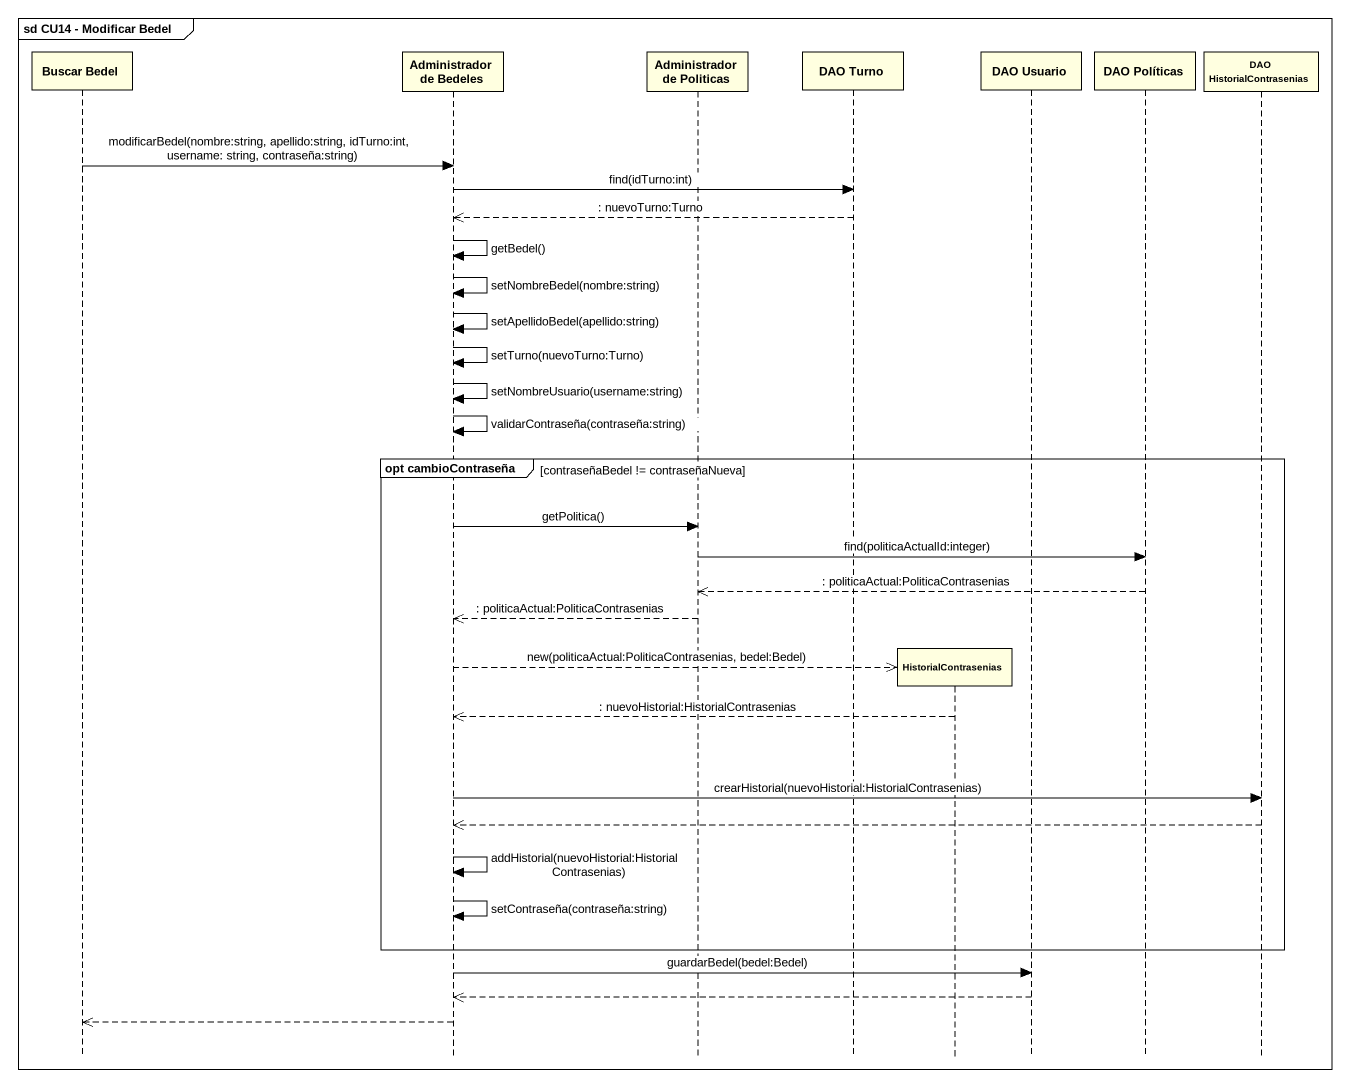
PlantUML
@startuml
mainframe sd CU14 - Modificar Bedel
hide footbox
participant "Buscar Bedel" as Buscar_Bedel #FFFFE0
participant "Administrador de Bedeles" as Administrador_de_Bedeles #FFFFE0
participant "Administrador de Politicas" as Administrador_de_Politicas #FFFFE0
participant "DAO Turno" as DAO_Turno #FFFFE0
participant HistorialContrasenias #FFFFE0
participant "DAO Usuario" as DAO_Usuario #FFFFE0
participant "DAO Políticas" as DAO_Políticas #FFFFE0
participant "DAO HistorialContrasenias" as DAO_HistorialContrasenias #FFFFE0

Buscar_Bedel -> Administrador_de_Bedeles : modificarBedel(nombre:string, apellido:string, idTurno:int, username: string, contraseña:string)
Administrador_de_Bedeles -> DAO_Turno : find(idTurno:int)
DAO_Turno -->> Administrador_de_Bedeles : : nuevoTurno:Turno
Administrador_de_Bedeles -> Administrador_de_Bedeles : getBedel()
Administrador_de_Bedeles -> Administrador_de_Bedeles : setNombreBedel(nombre:string)
Administrador_de_Bedeles -> Administrador_de_Bedeles : setApellidoBedel(apellido:string)
Administrador_de_Bedeles -> Administrador_de_Bedeles : setTurno(nuevoTurno:Turno)
Administrador_de_Bedeles -> Administrador_de_Bedeles : setNombreUsuario(username:string)
Administrador_de_Bedeles -> Administrador_de_Bedeles : validarContraseña(contraseña:string)
group opt cambioContraseña [contraseñaBedel != contraseñaNueva]
  Administrador_de_Bedeles -> Administrador_de_Politicas : getPolitica()
  Administrador_de_Politicas -> DAO_Políticas : find(politicaActualId:integer)
  DAO_Políticas -->> Administrador_de_Politicas : : politicaActual:PoliticaContrasenias
  Administrador_de_Politicas -->> Administrador_de_Bedeles : : politicaActual:PoliticaContrasenias
  Administrador_de_Bedeles -->> HistorialContrasenias ** : new(politicaActual:PoliticaContrasenias, bedel:Bedel)
  HistorialContrasenias -->> Administrador_de_Bedeles : : nuevoHistorial:HistorialContrasenias
  Administrador_de_Bedeles -> DAO_HistorialContrasenias : crearHistorial(nuevoHistorial:HistorialContrasenias)
  DAO_HistorialContrasenias -->> Administrador_de_Bedeles
  Administrador_de_Bedeles -> Administrador_de_Bedeles : addHistorial(nuevoHistorial:HistorialContrasenias)
  Administrador_de_Bedeles -> Administrador_de_Bedeles : setContraseña(contraseña:string)
end
Administrador_de_Bedeles -> DAO_Usuario : guardarBedel(bedel:Bedel)
DAO_Usuario -->> Administrador_de_Bedeles
Administrador_de_Bedeles -->> Buscar_Bedel
@enduml
